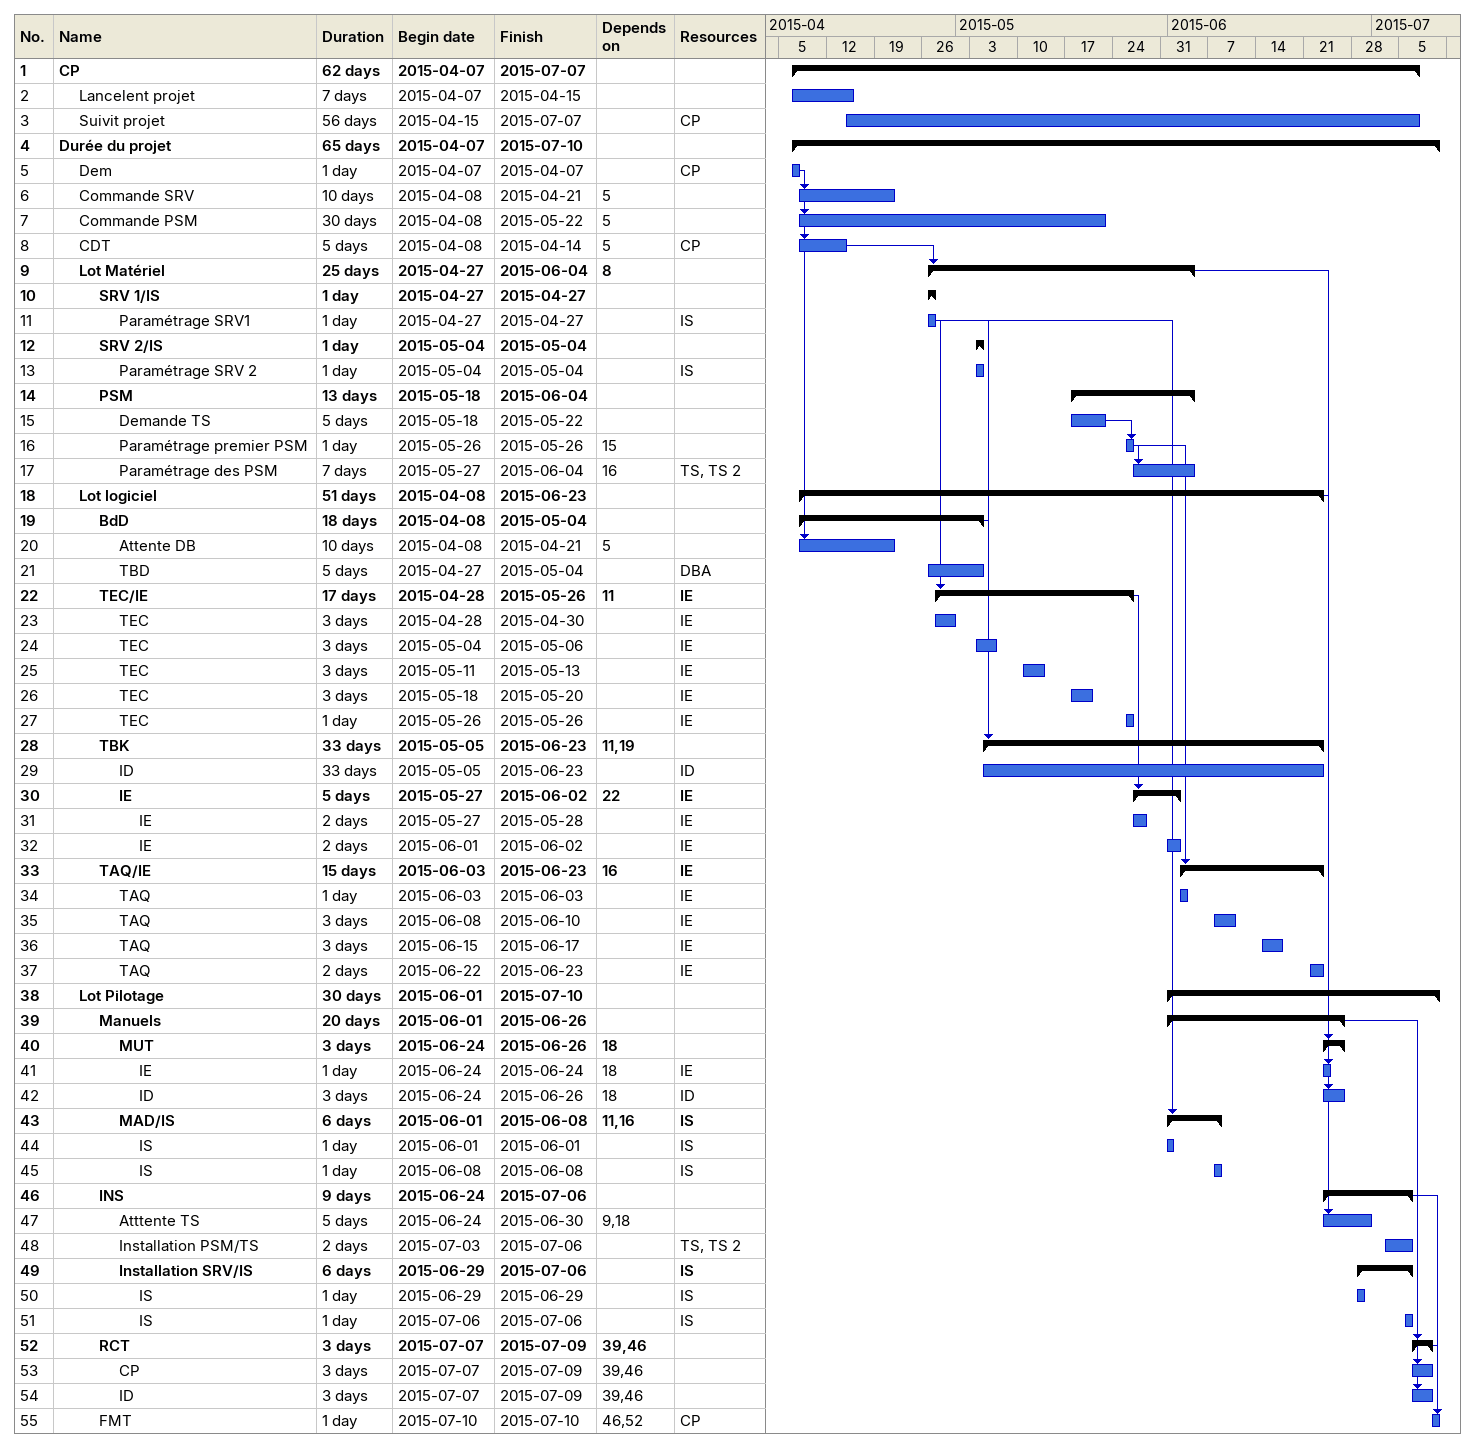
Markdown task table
| ID | Level | Task | Duration | Start | Finish | Predecessors | Resources |
|---|---|---|---|---|---|---|---|
| 1 | 1 | **CP** | 62d | 2015-04-07 | 2015-07-07 |  |  |
| 2 | 2 | Lancelent projet | 7d | 2015-04-07 | 2015-04-15 |  |  |
| 3 | 2 | Suivit projet | 56d | 2015-04-15 | 2015-07-07 |  | CP |
| 4 | 1 | **Durée du projet** | 65d | 2015-04-07 | 2015-07-10 |  |  |
| 5 | 2 | Dem | 1d | 2015-04-07 | 2015-04-07 |  | CP |
| 6 | 2 | Commande SRV | 10d | 2015-04-08 | 2015-04-21 | 5 |  |
| 7 | 2 | Commande PSM | 30d | 2015-04-08 | 2015-05-22 | 5 |  |
| 8 | 2 | CDT | 5d | 2015-04-08 | 2015-04-14 | 5 | CP |
| 9 | 2 | **Lot Matériel** | 25d | 2015-04-27 | 2015-06-04 | 8 |  |
| 10 | 3 | **SRV 1/IS** | 1d | 2015-04-27 | 2015-04-27 |  |  |
| 11 | 4 | Paramétrage SRV1 | 1d | 2015-04-27 | 2015-04-27 |  | IS |
| 12 | 3 | **SRV 2/IS** | 1d | 2015-05-04 | 2015-05-04 |  |  |
| 13 | 4 | Paramétrage SRV 2 | 1d | 2015-05-04 | 2015-05-04 |  | IS |
| 14 | 3 | **PSM** | 13d | 2015-05-18 | 2015-06-04 |  |  |
| 15 | 4 | Demande TS | 5d | 2015-05-18 | 2015-05-22 |  |  |
| 16 | 4 | Paramétrage premier PSM | 1d | 2015-05-26 | 2015-05-26 | 15 |  |
| 17 | 4 | Paramétrage des PSM | 7d | 2015-05-27 | 2015-06-04 | 16 | TS, TS 2 |
| 18 | 2 | **Lot logiciel** | 51d | 2015-04-08 | 2015-06-23 |  |  |
| 19 | 3 | **BdD** | 18d | 2015-04-08 | 2015-05-04 |  |  |
| 20 | 4 | Attente DB | 10d | 2015-04-08 | 2015-04-21 | 5 |  |
| 21 | 4 | TBD | 5d | 2015-04-27 | 2015-05-04 |  | DBA |
| 22 | 3 | **TEC/IE** | 17d | 2015-04-28 | 2015-05-26 | 11 | IE |
| 23 | 4 | TEC | 3d | 2015-04-28 | 2015-04-30 |  | IE |
| 24 | 4 | TEC | 3d | 2015-05-04 | 2015-05-06 |  | IE |
| 25 | 4 | TEC | 3d | 2015-05-11 | 2015-05-13 |  | IE |
| 26 | 4 | TEC | 3d | 2015-05-18 | 2015-05-20 |  | IE |
| 27 | 4 | TEC | 1d | 2015-05-26 | 2015-05-26 |  | IE |
| 28 | 3 | **TBK** | 33d | 2015-05-05 | 2015-06-23 | 11, 19 |  |
| 29 | 4 | ID | 33d | 2015-05-05 | 2015-06-23 |  | ID |
| 30 | 4 | **IE** | 5d | 2015-05-27 | 2015-06-02 | 22 | IE |
| 31 | 5 | IE | 2d | 2015-05-27 | 2015-05-28 |  | IE |
| 32 | 5 | IE | 2d | 2015-06-01 | 2015-06-02 |  | IE |
| 33 | 3 | **TAQ/IE** | 15d | 2015-06-03 | 2015-06-23 | 16 | IE |
| 34 | 4 | TAQ | 1d | 2015-06-03 | 2015-06-03 |  | IE |
| 35 | 4 | TAQ | 3d | 2015-06-08 | 2015-06-10 |  | IE |
| 36 | 4 | TAQ | 3d | 2015-06-15 | 2015-06-17 |  | IE |
| 37 | 4 | TAQ | 2d | 2015-06-22 | 2015-06-23 |  | IE |
| 38 | 2 | **Lot Pilotage** | 30d | 2015-06-01 | 2015-07-10 |  |  |
| 39 | 3 | **Manuels** | 20d | 2015-06-01 | 2015-06-26 |  |  |
| 40 | 4 | **MUT** | 3d | 2015-06-24 | 2015-06-26 | 18 |  |
| 41 | 5 | IE | 1d | 2015-06-24 | 2015-06-24 | 18 | IE |
| 42 | 5 | ID | 3d | 2015-06-24 | 2015-06-26 | 18 | ID |
| 43 | 4 | **MAD/IS** | 6d | 2015-06-01 | 2015-06-08 | 11, 16 | IS |
| 44 | 5 | IS | 1d | 2015-06-01 | 2015-06-01 |  | IS |
| 45 | 5 | IS | 1d | 2015-06-08 | 2015-06-08 |  | IS |
| 46 | 3 | **INS** | 9d | 2015-06-24 | 2015-07-06 |  |  |
| 47 | 4 | Atttente TS | 5d | 2015-06-24 | 2015-06-30 | 9, 18 |  |
| 48 | 4 | Installation PSM/TS | 2d | 2015-07-03 | 2015-07-06 |  | TS, TS 2 |
| 49 | 4 | **Installation SRV/IS** | 6d | 2015-06-29 | 2015-07-06 |  | IS |
| 50 | 5 | IS | 1d | 2015-06-29 | 2015-06-29 |  | IS |
| 51 | 5 | IS | 1d | 2015-07-06 | 2015-07-06 |  | IS |
| 52 | 3 | **RCT** | 3d | 2015-07-07 | 2015-07-09 | 39, 46 |  |
| 53 | 4 | CP | 3d | 2015-07-07 | 2015-07-09 | 39, 46 |  |
| 54 | 4 | ID | 3d | 2015-07-07 | 2015-07-09 | 39, 46 |  |
| 55 | 3 | FMT | 1d | 2015-07-10 | 2015-07-10 | 46, 52 | CP |
